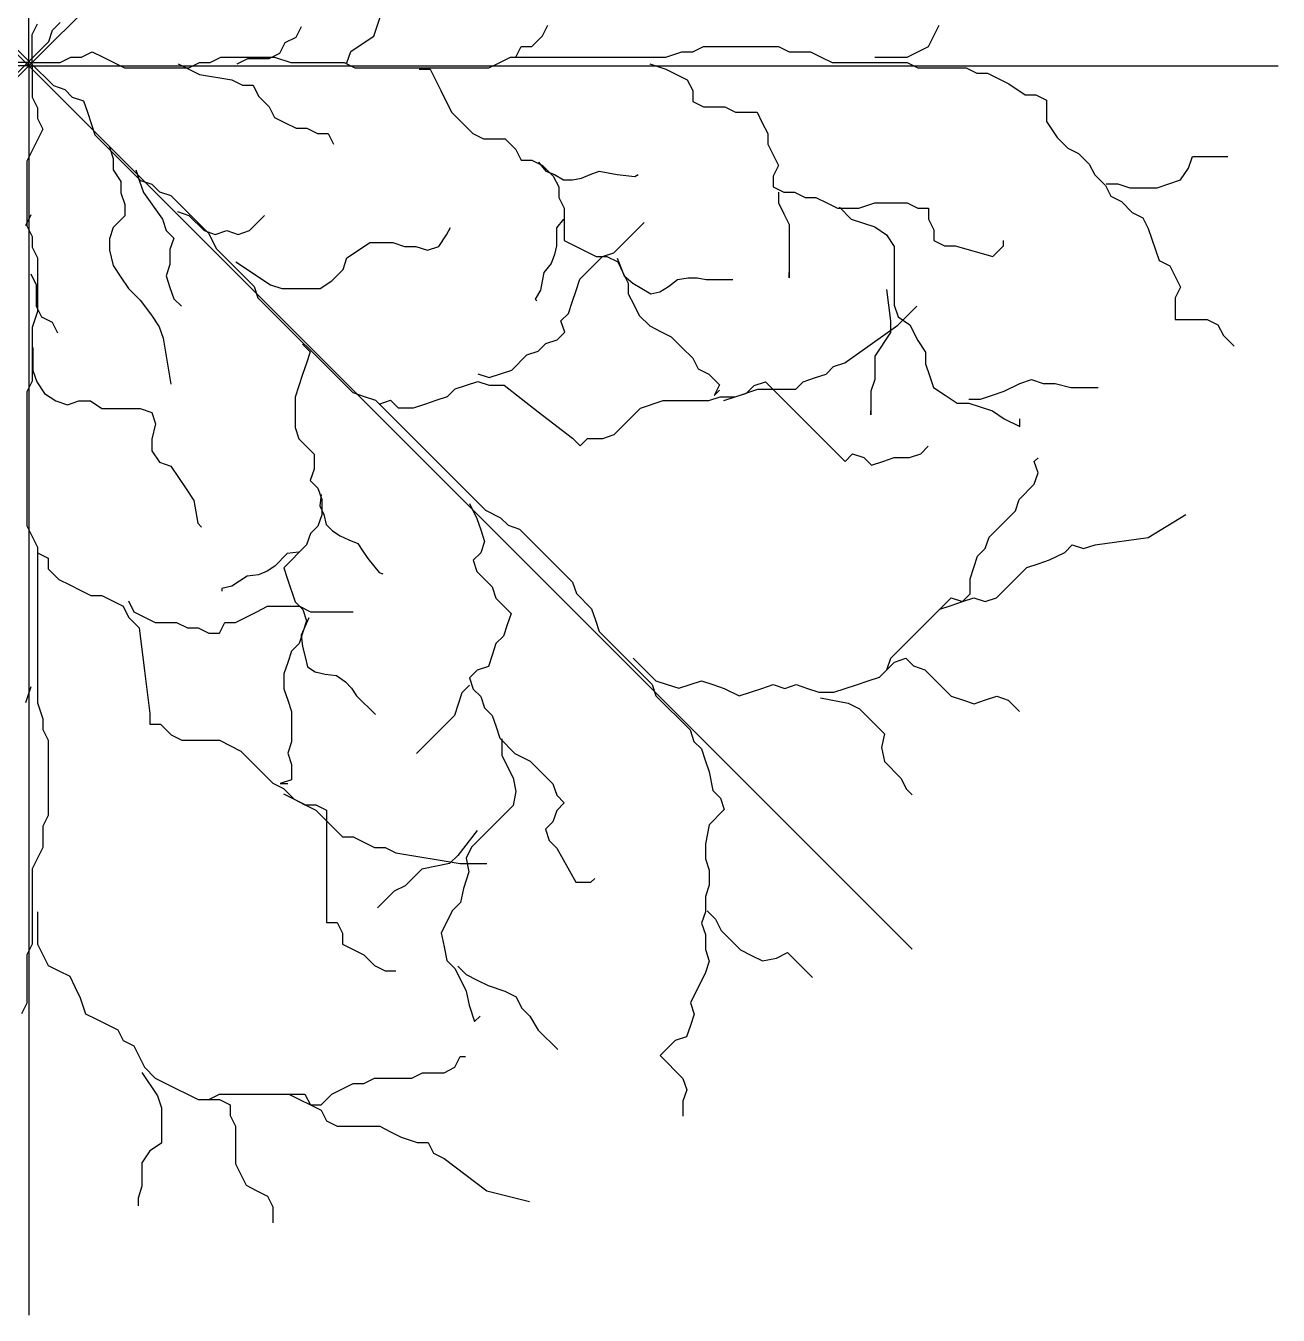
# Model space of a CAD drawing. Header units: millimetres. Extents: x 316.65 to 319.65, y 2570.14 to 2573.14.
# Drawn here: x 318.148 to 319.652, y 2570.139 to 2571.687 of the extents above; entities that cross this region are included whole.
import ezdxf

# ---------------------------------------------------------------- set-up
doc = ezdxf.new("R2010")
doc.units = ezdxf.units.MM
doc.header["$LTSCALE"] = 10
doc.layers.add('Vegetais', color=94, linetype='Continuous')

msp = doc.modelspace()

# ---------------------------------------------------------------- linework, layer by layer
at = {"layer": 'Vegetais', "color": 34}
for p, q in [((318.1521, 2571.639), (318.1521, 2573.139)), ((318.1521, 2571.639), (317.0915, 2572.6996)), ((318.1521, 2571.639), (319.2128, 2572.6996)), ((318.156, 2571.6765), (318.1624, 2571.6893)), ((318.1805, 2571.6819), (318.1896, 2571.691)), ((318.1557, 2571.6409), (318.1284, 2571.6682)), ((318.1486, 2571.6409), (318.1759, 2571.6682)), ((318.156, 2571.6379), (318.156, 2571.6765)), ((318.1759, 2571.6682), (318.1805, 2571.6819)), ((318.1521, 2571.639), (316.6521, 2571.639)), ((318.1521, 2571.639), (317.0915, 2570.5783)), ((318.1533, 2571.6428), (318.1147, 2571.6428)), ((318.1502, 2571.6425), (318.1229, 2571.6152)), ((318.151, 2571.6428), (318.1896, 2571.6428)), ((318.1521, 2571.639), (319.2128, 2570.5783)), ((318.1521, 2571.639), (318.1521, 2570.139)), ((318.1521, 2571.639), (319.6521, 2571.639)), ((318.1541, 2571.6425), (318.1814, 2571.6152)), ((318.156, 2571.6401), (318.156, 2571.6015)), ((318.1896, 2571.6428), (318.2025, 2571.6493)), ((318.2025, 2571.6493), (318.2154, 2571.6493)), ((318.1814, 2571.6152), (318.195, 2571.6107)), ((318.195, 2571.6107), (318.2041, 2571.6015)), ((318.156, 2571.6015), (318.1624, 2571.5886)), ((318.2041, 2571.6015), (318.2178, 2571.597)), ((318.1624, 2571.5886), (318.1624, 2571.5758)), ((318.1624, 2571.5758), (318.1688, 2571.5629))]:
    msp.add_line(p, q, dxfattribs=at)
at = {"layer": 'Vegetais'}
for p, q in [((318.5662, 2571.6746), (318.5754, 2571.7021)), ((318.4728, 2571.6734), (318.4792, 2571.6862)), ((318.7689, 2571.675), (318.7753, 2571.6878)), ((319.2387, 2571.675), (319.2451, 2571.6878)), ((318.4599, 2571.667), (318.4728, 2571.6734)), ((318.5524, 2571.6654), (318.5662, 2571.6746)), ((318.756, 2571.6621), (318.7689, 2571.675)), ((319.2323, 2571.6621), (319.2387, 2571.675)), ((318.2154, 2571.6493), (318.2282, 2571.6557)), ((318.2282, 2571.6557), (318.2411, 2571.6493)), ((318.4406, 2571.6477), (318.4535, 2571.6541)), ((318.4535, 2571.6541), (318.4599, 2571.667)), ((318.534, 2571.6424), (318.5386, 2571.6562)), ((318.5386, 2571.6562), (318.5524, 2571.6654)), ((318.7367, 2571.6493), (318.7431, 2571.6621)), ((318.7431, 2571.6621), (318.756, 2571.6621)), ((318.9169, 2571.6493), (318.9362, 2571.6557)), ((318.9362, 2571.6557), (318.9491, 2571.6557)), ((318.9491, 2571.6557), (318.962, 2571.6621)), ((318.962, 2571.6621), (319.0521, 2571.6621)), ((319.0521, 2571.6621), (319.0649, 2571.6557)), ((319.0649, 2571.6557), (319.0907, 2571.6557)), ((319.0907, 2571.6557), (319.1035, 2571.6493)), ((319.2065, 2571.6493), (319.2194, 2571.6557)), ((319.2194, 2571.6557), (319.2323, 2571.6621)), ((318.2411, 2571.6493), (318.254, 2571.6428)), ((318.254, 2571.6428), (318.2669, 2571.6364)), ((318.2669, 2571.6364), (318.3441, 2571.6364)), ((318.3312, 2571.6413), (318.3441, 2571.6349)), ((318.3441, 2571.6364), (318.357, 2571.6428)), ((318.357, 2571.6428), (318.3698, 2571.6428)), ((318.3698, 2571.6428), (318.3827, 2571.6493)), ((318.3827, 2571.6493), (318.4471, 2571.6493)), ((318.402, 2571.6413), (318.4149, 2571.6477)), ((318.4149, 2571.6477), (318.4406, 2571.6477)), ((318.4471, 2571.6493), (318.4664, 2571.6428)), ((318.4664, 2571.6428), (318.5307, 2571.6428)), ((318.5307, 2571.6428), (318.5436, 2571.6364)), ((318.5436, 2571.6364), (318.7045, 2571.6364)), ((318.7045, 2571.6364), (318.7174, 2571.6428)), ((318.7174, 2571.6428), (318.7303, 2571.6493)), ((318.7303, 2571.6493), (318.9169, 2571.6493)), ((318.8976, 2571.6413), (318.9169, 2571.6349)), ((319.1035, 2571.6493), (319.1164, 2571.6428)), ((319.1164, 2571.6428), (319.2065, 2571.6428)), ((319.1679, 2571.6493), (319.2065, 2571.6493)), ((319.2065, 2571.6428), (319.2194, 2571.6364)), ((319.2194, 2571.6364), (319.2773, 2571.6364)), ((319.2773, 2571.6364), (319.2902, 2571.63)), ((318.3441, 2571.6349), (318.357, 2571.6284)), ((318.357, 2571.6284), (318.3956, 2571.622)), ((318.3956, 2571.622), (318.4084, 2571.6156)), ((318.6208, 2571.6349), (318.6337, 2571.6349)), ((318.6337, 2571.6349), (318.6401, 2571.622)), ((318.6401, 2571.622), (318.6466, 2571.6092)), ((318.9169, 2571.6349), (318.9298, 2571.6284)), ((318.9298, 2571.6284), (318.9426, 2571.622)), ((318.9426, 2571.622), (318.9491, 2571.6092)), ((319.2902, 2571.63), (319.3031, 2571.63)), ((319.3031, 2571.63), (319.3159, 2571.6236)), ((319.3159, 2571.6236), (319.3288, 2571.6172)), ((318.4084, 2571.6156), (318.4213, 2571.6156)), ((318.4213, 2571.6156), (318.4278, 2571.6027)), ((318.6466, 2571.6092), (318.6594, 2571.5835)), ((318.9491, 2571.6092), (318.9491, 2571.5963)), ((319.3288, 2571.6172), (319.3481, 2571.6043)), ((318.2178, 2571.597), (318.2223, 2571.5833)), ((318.4278, 2571.6027), (318.4406, 2571.5899)), ((318.4406, 2571.5899), (318.4471, 2571.5771)), ((318.9491, 2571.5963), (318.9619, 2571.5899)), ((318.9619, 2571.5899), (318.9877, 2571.5899)), ((318.9877, 2571.5899), (319.0006, 2571.5835)), ((319.3481, 2571.6043), (319.361, 2571.6043)), ((319.361, 2571.6043), (319.3739, 2571.5979)), ((319.3739, 2571.5979), (319.3739, 2571.5722)), ((318.2223, 2571.5833), (318.2269, 2571.5697)), ((318.4471, 2571.5771), (318.4599, 2571.5706)), ((318.6594, 2571.5835), (318.6723, 2571.5706)), ((319.0006, 2571.5835), (319.0263, 2571.5835)), ((319.0263, 2571.5835), (319.0327, 2571.5706)), ((318.1688, 2571.5629), (318.1624, 2571.55)), ((318.2269, 2571.5697), (318.2314, 2571.5561)), ((318.4599, 2571.5706), (318.4728, 2571.5642)), ((318.4728, 2571.5642), (318.4857, 2571.5642)), ((318.4857, 2571.5642), (318.4985, 2571.5578)), ((318.6723, 2571.5706), (318.6852, 2571.5578)), ((319.0327, 2571.5706), (319.0392, 2571.5578)), ((319.3739, 2571.5722), (319.3867, 2571.5529)), ((318.1624, 2571.55), (318.156, 2571.5371)), ((318.2314, 2571.5561), (318.2861, 2571.5014)), ((318.4985, 2571.5578), (318.5114, 2571.5578)), ((318.5114, 2571.5578), (318.5179, 2571.5449)), ((318.6852, 2571.5578), (318.6981, 2571.5514)), ((318.6981, 2571.5514), (318.7238, 2571.5514)), ((318.7238, 2571.5514), (318.7367, 2571.5385)), ((319.0392, 2571.5578), (319.0392, 2571.5449)), ((319.0392, 2571.5449), (319.0456, 2571.5321)), ((319.3867, 2571.5529), (319.3996, 2571.5401)), ((318.156, 2571.5371), (318.1496, 2571.5243)), ((318.2488, 2571.5414), (318.2534, 2571.5277)), ((318.7367, 2571.5385), (318.7431, 2571.5257)), ((319.0456, 2571.5321), (319.052, 2571.5192)), ((319.3996, 2571.5401), (319.4125, 2571.5337)), ((319.4125, 2571.5337), (319.4253, 2571.5208)), ((319.5444, 2571.5161), (319.5491, 2571.5302)), ((319.5491, 2571.5302), (319.5915, 2571.5302)), ((318.1496, 2571.5243), (318.1496, 2571.447)), ((318.2534, 2571.5277), (318.2534, 2571.5139)), ((318.2534, 2571.5139), (318.2626, 2571.5001)), ((318.2804, 2571.514), (318.2849, 2571.5003)), ((318.7431, 2571.5257), (318.756, 2571.5257)), ((318.756, 2571.5257), (318.7689, 2571.5192)), ((318.7641, 2571.5233), (318.7726, 2571.5126)), ((318.7689, 2571.5192), (318.7817, 2571.5064)), ((318.7726, 2571.5126), (318.7833, 2571.5083)), ((318.8261, 2571.5083), (318.8368, 2571.5126)), ((318.8368, 2571.5126), (318.8475, 2571.5105)), ((319.052, 2571.5192), (319.0456, 2571.5064)), ((319.4253, 2571.5208), (319.4318, 2571.508)), ((319.535, 2571.502), (319.5444, 2571.5161)), ((318.2626, 2571.5001), (318.2626, 2571.4864)), ((318.2849, 2571.5003), (318.2895, 2571.4867)), ((318.2861, 2571.5014), (318.2997, 2571.4969)), ((318.7817, 2571.5064), (318.7882, 2571.4936)), ((318.7833, 2571.5083), (318.794, 2571.5019)), ((318.794, 2571.5019), (318.8047, 2571.5019)), ((318.8047, 2571.5019), (318.8154, 2571.5041)), ((318.8154, 2571.5041), (318.8261, 2571.5083)), ((318.8475, 2571.5105), (318.8582, 2571.5083)), ((318.8582, 2571.5083), (318.8796, 2571.5062)), ((318.8796, 2571.5062), (318.8838, 2571.5083)), ((319.0456, 2571.5064), (319.0456, 2571.4936)), ((319.4318, 2571.508), (319.4447, 2571.4951)), ((319.4455, 2571.4973), (319.4596, 2571.4973)), ((319.4596, 2571.4973), (319.4738, 2571.4926)), ((319.5067, 2571.4926), (319.5209, 2571.4973)), ((319.5209, 2571.4973), (319.535, 2571.502)), ((318.2626, 2571.4864), (318.2672, 2571.4726)), ((318.2895, 2571.4867), (318.3123, 2571.4549)), ((318.2997, 2571.4969), (318.3088, 2571.4878)), ((318.3088, 2571.4878), (318.3224, 2571.4832)), ((318.3224, 2571.4832), (318.368, 2571.4377)), ((318.7882, 2571.4936), (318.7882, 2571.4807)), ((319.0456, 2571.4936), (319.0585, 2571.4871)), ((319.052, 2571.4871), (319.052, 2571.4743)), ((319.0585, 2571.4871), (319.0714, 2571.4871)), ((319.0714, 2571.4871), (319.0842, 2571.4807)), ((319.4447, 2571.4951), (319.4511, 2571.4823)), ((319.4511, 2571.4823), (319.464, 2571.4759)), ((319.4738, 2571.4926), (319.5067, 2571.4926)), ((318.2672, 2571.4726), (318.2672, 2571.4588)), ((318.7882, 2571.4807), (318.7946, 2571.4679)), ((318.7946, 2571.4679), (318.7946, 2571.4293)), ((319.052, 2571.4743), (319.0585, 2571.4614)), ((319.0842, 2571.4807), (319.0971, 2571.4807)), ((319.0971, 2571.4807), (319.11, 2571.4743)), ((319.11, 2571.4743), (319.1228, 2571.4679)), ((319.1228, 2571.4679), (319.1486, 2571.4679)), ((319.1252, 2571.4691), (319.1393, 2571.455)), ((319.1486, 2571.4679), (319.1679, 2571.4743)), ((319.1679, 2571.4743), (319.2065, 2571.4743)), ((319.2065, 2571.4743), (319.2194, 2571.4679)), ((319.2194, 2571.4679), (319.2323, 2571.4679)), ((319.2323, 2571.4679), (319.2323, 2571.455)), ((319.464, 2571.4759), (319.4768, 2571.463)), ((318.1544, 2571.4599), (318.148, 2571.447)), ((318.2672, 2571.4588), (318.2534, 2571.445)), ((318.3123, 2571.4549), (318.3168, 2571.4412)), ((318.3304, 2571.4639), (318.3441, 2571.4594)), ((318.3441, 2571.4594), (318.3623, 2571.4412)), ((318.4168, 2571.4411), (318.435, 2571.4593)), ((318.794, 2571.455), (318.7855, 2571.4443)), ((318.8544, 2571.4145), (318.8908, 2571.4508)), ((319.0585, 2571.4614), (319.0649, 2571.4486)), ((319.1393, 2571.455), (319.1676, 2571.4456)), ((319.2323, 2571.455), (319.2387, 2571.4422)), ((319.4768, 2571.463), (319.4897, 2571.4566)), ((319.4897, 2571.4566), (319.4961, 2571.4438)), ((318.1496, 2571.447), (318.156, 2571.4342)), ((318.2534, 2571.445), (318.2488, 2571.4313)), ((318.3168, 2571.4412), (318.3259, 2571.4321)), ((318.3623, 2571.4412), (318.3759, 2571.4366)), ((318.368, 2571.4377), (318.3771, 2571.4195)), ((318.3759, 2571.4366), (318.3896, 2571.4411)), ((318.3896, 2571.4411), (318.4032, 2571.4366)), ((318.4032, 2571.4366), (318.4168, 2571.4411)), ((318.6444, 2571.4221), (318.6536, 2571.4359)), ((318.6536, 2571.4359), (318.6582, 2571.445)), ((318.7855, 2571.4443), (318.7855, 2571.423)), ((319.0649, 2571.4486), (319.0649, 2571.3844)), ((319.1676, 2571.4456), (319.1817, 2571.4362)), ((319.1817, 2571.4362), (319.1911, 2571.4221)), ((319.2387, 2571.4422), (319.2387, 2571.4293)), ((319.4961, 2571.4438), (319.509, 2571.4052)), ((318.156, 2571.4342), (318.156, 2571.4213)), ((318.156, 2571.4213), (318.1624, 2571.4084)), ((318.2488, 2571.4313), (318.2488, 2571.4175)), ((318.3259, 2571.4321), (318.3214, 2571.4185)), ((318.5478, 2571.4175), (318.5616, 2571.4267)), ((318.5616, 2571.4267), (318.5892, 2571.4267)), ((318.5892, 2571.4267), (318.603, 2571.4221)), ((318.603, 2571.4221), (318.6168, 2571.4221)), ((318.6168, 2571.4221), (318.6306, 2571.4175)), ((318.6306, 2571.4175), (318.6444, 2571.4221)), ((318.7855, 2571.423), (318.7833, 2571.4123)), ((318.7946, 2571.4293), (318.8075, 2571.4229)), ((318.8075, 2571.4229), (318.8332, 2571.4101)), ((319.1911, 2571.4221), (319.1911, 2571.3516)), ((319.2387, 2571.4293), (319.2516, 2571.4229)), ((319.2516, 2571.4229), (319.2644, 2571.4229)), ((319.2644, 2571.4229), (319.3095, 2571.4101)), ((319.3095, 2571.4101), (319.3224, 2571.4229)), ((319.3224, 2571.4229), (319.3224, 2571.4293)), ((318.1624, 2571.4084), (318.1624, 2571.3441)), ((318.2488, 2571.4175), (318.2534, 2571.3991)), ((318.3214, 2571.4185), (318.3214, 2571.4003)), ((318.3771, 2571.4195), (318.4226, 2571.374)), ((318.5294, 2571.3946), (318.534, 2571.4083)), ((318.534, 2571.4083), (318.5478, 2571.4175)), ((318.7833, 2571.4123), (318.7791, 2571.4016)), ((318.8135, 2571.3827), (318.8408, 2571.4099)), ((318.8332, 2571.4101), (318.8461, 2571.4101)), ((318.8408, 2571.4099), (318.8544, 2571.4145)), ((318.8461, 2571.4101), (318.859, 2571.4036)), ((318.8582, 2571.408), (318.8667, 2571.3867)), ((319.509, 2571.4052), (319.5219, 2571.3988)), ((318.1544, 2571.3891), (318.1608, 2571.3762)), ((318.2534, 2571.3991), (318.2626, 2571.3854)), ((318.3214, 2571.4003), (318.3169, 2571.3867)), ((318.4006, 2571.4037), (318.4144, 2571.3946)), ((318.4144, 2571.3946), (318.4282, 2571.3854)), ((318.5156, 2571.3808), (318.5294, 2571.3946)), ((318.7705, 2571.391), (318.7684, 2571.3803)), ((318.7791, 2571.4016), (318.7705, 2571.391)), ((318.859, 2571.4036), (318.8654, 2571.3908)), ((318.8654, 2571.3908), (318.8718, 2571.378)), ((319.0649, 2571.3844), (319.0649, 2571.3908)), ((319.5219, 2571.3988), (319.5283, 2571.3859)), ((318.1608, 2571.3762), (318.1608, 2571.3505)), ((318.2626, 2571.3854), (318.2718, 2571.3716)), ((318.3169, 2571.3867), (318.3214, 2571.373)), ((318.4226, 2571.374), (318.4271, 2571.3604)), ((318.4282, 2571.3854), (318.442, 2571.3762)), ((318.442, 2571.3762), (318.4558, 2571.3716)), ((318.5018, 2571.3716), (318.5156, 2571.3808)), ((318.7684, 2571.3803), (318.7662, 2571.3696)), ((318.809, 2571.3691), (318.8135, 2571.3827)), ((318.8667, 2571.3867), (318.8774, 2571.3782)), ((318.8718, 2571.378), (318.8718, 2571.3651)), ((318.8774, 2571.3782), (318.8881, 2571.3718)), ((318.9095, 2571.3675), (318.9202, 2571.3739)), ((318.9202, 2571.3739), (318.9309, 2571.3824)), ((318.9309, 2571.3824), (318.9437, 2571.3846)), ((318.9437, 2571.3846), (318.9544, 2571.3846)), ((318.9544, 2571.3846), (318.9651, 2571.3824)), ((318.9651, 2571.3824), (318.9971, 2571.3824)), ((319.5283, 2571.3859), (319.5348, 2571.3731)), ((318.2718, 2571.3716), (318.2856, 2571.3578)), ((318.2856, 2571.3578), (318.2994, 2571.3395)), ((318.3214, 2571.373), (318.326, 2571.3594)), ((318.326, 2571.3594), (318.3351, 2571.3503)), ((318.4271, 2571.3604), (318.5409, 2571.2466)), ((318.4558, 2571.3716), (318.5018, 2571.3716)), ((318.7662, 2571.3696), (318.7598, 2571.359)), ((318.7598, 2571.359), (318.762, 2571.3568)), ((318.8045, 2571.3554), (318.809, 2571.3691)), ((318.8718, 2571.3651), (318.8783, 2571.3523)), ((318.8881, 2571.3718), (318.8988, 2571.3654)), ((318.8988, 2571.3654), (318.9095, 2571.3675)), ((319.1817, 2571.3704), (319.1864, 2571.3328)), ((319.5348, 2571.3731), (319.5283, 2571.3603)), ((319.5283, 2571.3603), (319.5283, 2571.3346)), ((318.1624, 2571.3441), (318.156, 2571.3248)), ((318.1608, 2571.3505), (318.1673, 2571.3376)), ((318.7999, 2571.3418), (318.8045, 2571.3554)), ((318.8783, 2571.3523), (318.8847, 2571.3394)), ((319.1911, 2571.3516), (319.1958, 2571.3375)), ((319.1955, 2571.3277), (319.2182, 2571.3504)), ((318.1673, 2571.3376), (318.1801, 2571.3312)), ((318.1801, 2571.3312), (318.1865, 2571.3183)), ((318.2994, 2571.3395), (318.3086, 2571.3257)), ((318.7909, 2571.3327), (318.7999, 2571.3418)), ((318.7954, 2571.3191), (318.7909, 2571.3327)), ((318.8847, 2571.3394), (318.8976, 2571.3266)), ((319.1319, 2571.2823), (319.1955, 2571.3277)), ((319.1864, 2571.3328), (319.1864, 2571.3187)), ((319.1958, 2571.3375), (319.21, 2571.3281)), ((319.21, 2571.3281), (319.2194, 2571.3093)), ((319.5283, 2571.3346), (319.5669, 2571.3346)), ((319.5669, 2571.3346), (319.5798, 2571.3281)), ((319.5798, 2571.3281), (319.5863, 2571.3153)), ((318.156, 2571.3248), (318.156, 2571.2604)), ((318.3086, 2571.3257), (318.3132, 2571.3119)), ((318.3132, 2571.3119), (318.3224, 2571.2568)), ((318.7863, 2571.31), (318.7954, 2571.3191)), ((318.8976, 2571.3266), (318.9105, 2571.3201)), ((318.9105, 2571.3201), (318.9233, 2571.3137)), ((318.9233, 2571.3137), (318.9362, 2571.3009)), ((319.1864, 2571.3187), (319.1676, 2571.2905)), ((319.5863, 2571.3153), (319.5991, 2571.3025)), ((318.1569, 2571.3008), (318.1569, 2571.2733)), ((318.4806, 2571.3046), (318.4897, 2571.2955)), ((318.75, 2571.2918), (318.7636, 2571.2964)), ((318.7636, 2571.2964), (318.7727, 2571.3054)), ((318.7727, 2571.3054), (318.7863, 2571.31)), ((318.9362, 2571.3009), (318.9491, 2571.288)), ((319.2194, 2571.3093), (319.2288, 2571.2952)), ((318.4852, 2571.2819), (318.4807, 2571.2683)), ((318.4897, 2571.2955), (318.4852, 2571.2819)), ((318.7318, 2571.2737), (318.75, 2571.2918)), ((318.9491, 2571.288), (318.9555, 2571.2752)), ((319.1182, 2571.2778), (319.1319, 2571.2823)), ((319.1676, 2571.2905), (319.1676, 2571.2623)), ((319.2288, 2571.2952), (319.2288, 2571.2811)), ((319.2288, 2571.2811), (319.2335, 2571.267)), ((318.1569, 2571.2733), (318.1615, 2571.2595)), ((318.4807, 2571.2683), (318.4716, 2571.241)), ((318.6909, 2571.2692), (318.7046, 2571.2646)), ((318.7046, 2571.2646), (318.7182, 2571.2691)), ((318.7182, 2571.2691), (318.7318, 2571.2737)), ((318.9555, 2571.2752), (318.9684, 2571.2688)), ((318.9684, 2571.2688), (318.9813, 2571.2559)), ((319.0955, 2571.2642), (319.1092, 2571.2687)), ((319.1092, 2571.2687), (319.1182, 2571.2778)), ((319.2335, 2571.267), (319.2382, 2571.2529)), ((318.156, 2571.2604), (318.1496, 2571.2475)), ((318.1615, 2571.2595), (318.1707, 2571.2457)), ((318.6546, 2571.2419), (318.6637, 2571.251)), ((318.6637, 2571.251), (318.6773, 2571.2555)), ((318.6773, 2571.2555), (318.6909, 2571.2601)), ((318.6909, 2571.2601), (318.7046, 2571.2555)), ((318.7046, 2571.2555), (318.7228, 2571.2555)), ((318.7228, 2571.2555), (318.7637, 2571.2236)), ((318.9813, 2571.2559), (318.9748, 2571.2431)), ((318.9748, 2571.2431), (318.9813, 2571.2495)), ((319.0001, 2571.2416), (319.0274, 2571.2506)), ((319.0137, 2571.2461), (319.0228, 2571.2552)), ((319.0228, 2571.2552), (319.0364, 2571.2597)), ((319.0274, 2571.2506), (319.0546, 2571.2506)), ((319.0364, 2571.2597), (319.132, 2571.1641)), ((319.0546, 2571.2506), (319.0728, 2571.2506)), ((319.0728, 2571.2506), (319.0819, 2571.2597)), ((319.0819, 2571.2597), (319.0955, 2571.2642)), ((319.1676, 2571.2623), (319.1629, 2571.2482)), ((319.2382, 2571.2529), (319.2524, 2571.2435)), ((319.323, 2571.2482), (319.3419, 2571.2576)), ((319.3419, 2571.2576), (319.356, 2571.2623)), ((319.356, 2571.2623), (319.3701, 2571.2576)), ((319.3701, 2571.2576), (319.3843, 2571.2576)), ((319.3843, 2571.2576), (319.4031, 2571.2529)), ((319.4031, 2571.2529), (319.4361, 2571.2529)), ((318.1496, 2571.2475), (318.1496, 2571.0866)), ((318.1707, 2571.2457), (318.1845, 2571.2366)), ((318.1845, 2571.2366), (318.1983, 2571.232)), ((318.1983, 2571.232), (318.2121, 2571.2366)), ((318.2121, 2571.2366), (318.2259, 2571.2366)), ((318.2259, 2571.2366), (318.2397, 2571.2274)), ((318.4716, 2571.241), (318.4716, 2571.2228)), ((318.5409, 2571.2466), (318.5546, 2571.242)), ((318.5546, 2571.242), (318.5682, 2571.2375)), ((318.5682, 2571.2375), (318.7002, 2571.1055)), ((318.5728, 2571.2329), (318.5864, 2571.2375)), ((318.5864, 2571.2375), (318.5955, 2571.2284)), ((318.6273, 2571.2329), (318.6409, 2571.2374)), ((318.6409, 2571.2374), (318.6546, 2571.2419)), ((318.8864, 2571.228), (318.9137, 2571.2371)), ((318.9137, 2571.2371), (318.9319, 2571.2371)), ((318.9319, 2571.2371), (318.9501, 2571.2371)), ((318.9501, 2571.2371), (318.9683, 2571.2371)), ((318.9683, 2571.2371), (318.9819, 2571.2416)), ((318.9819, 2571.2416), (319.0001, 2571.2416)), ((318.9864, 2571.237), (319.0001, 2571.2416)), ((319.0001, 2571.2416), (319.0137, 2571.2461)), ((319.1629, 2571.2482), (319.1629, 2571.22)), ((319.2524, 2571.2435), (319.2665, 2571.2341)), ((319.2665, 2571.2341), (319.2806, 2571.2341)), ((319.2806, 2571.2388), (319.2948, 2571.2388)), ((319.2806, 2571.2341), (319.3089, 2571.2247)), ((319.2948, 2571.2388), (319.3089, 2571.2435)), ((319.3089, 2571.2435), (319.323, 2571.2482)), ((318.2397, 2571.2274), (318.2857, 2571.2274)), ((318.2857, 2571.2274), (318.2995, 2571.2228)), ((318.2995, 2571.2228), (318.3041, 2571.209)), ((318.4716, 2571.2228), (318.4716, 2571.2046)), ((318.5955, 2571.2284), (318.6137, 2571.2283)), ((318.6137, 2571.2283), (318.6273, 2571.2329)), ((318.7637, 2571.2236), (318.8046, 2571.1918)), ((318.8547, 2571.1963), (318.8864, 2571.228)), ((319.1629, 2571.22), (319.1629, 2571.2247)), ((319.3089, 2571.2247), (319.323, 2571.2153)), ((318.3041, 2571.209), (318.2995, 2571.1907)), ((318.4716, 2571.2046), (318.4762, 2571.191)), ((319.323, 2571.2153), (319.3419, 2571.2059)), ((319.3419, 2571.2059), (319.3419, 2571.2153)), ((318.2995, 2571.1907), (318.2995, 2571.1769)), ((318.4762, 2571.191), (318.4944, 2571.1728)), ((318.8046, 2571.1918), (318.8138, 2571.1827)), ((318.8138, 2571.1827), (318.8228, 2571.1917)), ((318.8228, 2571.1917), (318.841, 2571.1917)), ((318.841, 2571.1917), (318.8547, 2571.1963)), ((318.2995, 2571.1769), (318.3087, 2571.1631)), ((318.4944, 2571.1728), (318.4944, 2571.1546)), ((319.132, 2571.1641), (319.1411, 2571.1732)), ((319.1411, 2571.1732), (319.1547, 2571.1687)), ((319.2093, 2571.1686), (319.2229, 2571.1731)), ((319.2229, 2571.1731), (319.232, 2571.1822)), ((318.3087, 2571.1631), (318.3225, 2571.1585)), ((318.3225, 2571.1585), (318.3317, 2571.1448)), ((319.1547, 2571.1687), (319.1638, 2571.1596)), ((319.1638, 2571.1596), (319.1775, 2571.1641)), ((319.1775, 2571.1641), (319.1911, 2571.1686)), ((319.1911, 2571.1686), (319.2093, 2571.1686)), ((319.3593, 2571.1639), (319.3639, 2571.1684)), ((319.3639, 2571.1503), (319.3593, 2571.1639)), ((318.3317, 2571.1448), (318.3409, 2571.131)), ((318.4944, 2571.1546), (318.4899, 2571.141)), ((318.4899, 2571.141), (318.499, 2571.1319)), ((319.3593, 2571.1366), (319.3639, 2571.1503)), ((318.3409, 2571.131), (318.3501, 2571.1172)), ((318.499, 2571.1319), (318.5036, 2571.1182)), ((319.3412, 2571.1185), (319.3593, 2571.1366)), ((318.3501, 2571.1172), (318.3547, 2571.0897)), ((318.503, 2571.1244), (318.5015, 2571.1108)), ((318.5015, 2571.1108), (318.5061, 2571.1003)), ((318.5036, 2571.1182), (318.5036, 2571.1)), ((318.6809, 2571.1135), (318.69, 2571.0953)), ((319.3366, 2571.1048), (319.3412, 2571.1185)), ((318.5036, 2571.1), (318.499, 2571.0864)), ((318.5061, 2571.1003), (318.5091, 2571.0882)), ((318.69, 2571.0953), (318.6945, 2571.0817)), ((318.7002, 2571.1055), (318.7184, 2571.0964)), ((318.7184, 2571.0964), (318.7275, 2571.0873)), ((319.3049, 2571.073), (319.3366, 2571.1048)), ((319.4958, 2571.0728), (319.5412, 2571.1001)), ((318.1496, 2571.0866), (318.156, 2571.0737)), ((318.3547, 2571.0897), (318.3593, 2571.0851)), ((318.499, 2571.0864), (318.49, 2571.0773)), ((318.5091, 2571.0882), (318.5167, 2571.0806)), ((318.5167, 2571.0806), (318.5257, 2571.0746)), ((318.6945, 2571.0817), (318.6991, 2571.068)), ((318.7275, 2571.0873), (318.7411, 2571.0827)), ((318.7411, 2571.0827), (318.8048, 2571.019)), ((318.156, 2571.0737), (318.1624, 2571.0609)), ((318.4854, 2571.0637), (318.4582, 2571.0364)), ((318.49, 2571.0773), (318.4854, 2571.0637)), ((318.5257, 2571.0746), (318.5363, 2571.07)), ((318.5363, 2571.07), (318.5469, 2571.0655)), ((318.5469, 2571.0655), (318.5529, 2571.0564)), ((318.6991, 2571.068), (318.6946, 2571.0544)), ((319.3003, 2571.0594), (319.3049, 2571.073)), ((319.3958, 2571.0548), (319.4049, 2571.0638)), ((319.4049, 2571.0638), (319.4185, 2571.0593)), ((319.4185, 2571.0593), (319.4322, 2571.0638)), ((319.4322, 2571.0638), (319.4958, 2571.0728)), ((318.1624, 2571.0609), (318.1624, 2570.8742)), ((318.1624, 2571.0544), (318.1753, 2571.048)), ((318.4623, 2571.0535), (318.4472, 2571.0384)), ((318.4759, 2571.055), (318.4623, 2571.0535)), ((318.5529, 2571.0564), (318.559, 2571.0474)), ((318.6946, 2571.0544), (318.6855, 2571.0453)), ((319.2867, 2571.0367), (319.2912, 2571.0503)), ((319.2912, 2571.0503), (319.3003, 2571.0594)), ((319.3776, 2571.0457), (319.3958, 2571.0548)), ((318.1753, 2571.048), (318.1753, 2571.0351)), ((318.1753, 2571.0351), (318.1881, 2571.0223)), ((318.4472, 2571.0384), (318.4382, 2571.0324)), ((318.4582, 2571.0364), (318.4627, 2571.0228)), ((318.559, 2571.0474), (318.5726, 2571.0307)), ((318.6855, 2571.0453), (318.69, 2571.0317)), ((319.2822, 2571.023), (319.2867, 2571.0367)), ((319.314, 2571.0003), (319.3504, 2571.0366)), ((319.3504, 2571.0366), (319.364, 2571.0411)), ((319.364, 2571.0411), (319.3776, 2571.0457)), ((318.1881, 2571.0223), (318.201, 2571.0158)), ((318.405, 2571.0203), (318.3959, 2571.0143)), ((318.414, 2571.0264), (318.405, 2571.0203)), ((318.4276, 2571.0279), (318.414, 2571.0264)), ((318.4382, 2571.0324), (318.4276, 2571.0279)), ((318.4627, 2571.0228), (318.4719, 2570.9955)), ((318.5726, 2571.0307), (318.5771, 2571.0292)), ((318.69, 2571.0317), (318.7082, 2571.0135)), ((318.8048, 2571.019), (318.8094, 2571.0054)), ((319.2822, 2571.0049), (319.2822, 2571.023)), ((318.201, 2571.0158), (318.2138, 2571.0094)), ((318.2138, 2571.0094), (318.2266, 2571.0029)), ((318.2266, 2571.0029), (318.2395, 2571.0029)), ((318.2395, 2571.0029), (318.2523, 2570.9965)), ((318.3959, 2571.0143), (318.3838, 2571.0113)), ((318.3838, 2571.0113), (318.3838, 2571.0083)), ((318.7082, 2571.0135), (318.7128, 2570.9998)), ((318.8094, 2571.0054), (318.8276, 2570.9872)), ((319.2731, 2570.9958), (319.2822, 2571.0049)), ((318.2523, 2570.9965), (318.2652, 2570.9901)), ((318.2652, 2570.9901), (318.2716, 2570.9772)), ((318.2716, 2570.9965), (318.278, 2570.9836)), ((318.4257, 2570.9836), (318.4386, 2570.9901)), ((318.4386, 2570.9901), (318.4771, 2570.9901)), ((318.4719, 2570.9955), (318.481, 2570.9864)), ((318.4771, 2570.9901), (318.49, 2570.9836)), ((318.481, 2570.9864), (318.4855, 2570.9728)), ((318.7128, 2570.9998), (318.731, 2570.9816)), ((318.8276, 2570.9872), (318.8322, 2570.9735)), ((319.1868, 2570.9277), (319.2595, 2571.0003)), ((319.2277, 2570.9686), (319.2458, 2570.9867)), ((319.2458, 2570.9867), (319.2595, 2570.9912)), ((319.2595, 2571.0003), (319.2731, 2570.9958)), ((319.2595, 2570.9912), (319.2731, 2570.9958)), ((319.2731, 2570.9958), (319.2867, 2571.0003)), ((319.2867, 2571.0003), (319.3004, 2570.9958)), ((319.3004, 2570.9958), (319.314, 2571.0003)), ((318.2716, 2570.9772), (318.2845, 2570.9643)), ((318.278, 2570.9836), (318.2909, 2570.9772)), ((318.2909, 2570.9772), (318.3037, 2570.9708)), ((318.3037, 2570.9708), (318.3294, 2570.9708)), ((318.3294, 2570.9708), (318.3423, 2570.9643)), ((318.3808, 2570.9579), (318.3872, 2570.9708)), ((318.3872, 2570.9708), (318.4001, 2570.9708)), ((318.4001, 2570.9708), (318.4129, 2570.9772)), ((318.4129, 2570.9772), (318.4257, 2570.9836)), ((318.4881, 2570.9764), (318.479, 2570.9553)), ((318.4855, 2570.9728), (318.481, 2570.9591)), ((318.49, 2570.9836), (318.5414, 2570.9836)), ((318.731, 2570.9816), (318.7265, 2570.968)), ((318.8322, 2570.9735), (318.8367, 2570.9599)), ((318.2845, 2570.9643), (318.2909, 2570.9128)), ((318.3423, 2570.9643), (318.3551, 2570.9643)), ((318.3551, 2570.9643), (318.3679, 2570.9579)), ((318.3679, 2570.9579), (318.3808, 2570.9579)), ((318.481, 2570.9591), (318.4765, 2570.9455)), ((318.479, 2570.9553), (318.4806, 2570.9417)), ((318.7265, 2570.968), (318.7219, 2570.9543)), ((318.8367, 2570.9599), (318.9004, 2570.8962)), ((318.4765, 2570.9455), (318.4674, 2570.9364)), ((318.4806, 2570.9417), (318.4836, 2570.9296)), ((318.7129, 2570.9453), (318.7083, 2570.9316)), ((318.7219, 2570.9543), (318.7129, 2570.9453)), ((318.4674, 2570.9364), (318.4628, 2570.9228)), ((318.4836, 2570.9296), (318.4866, 2570.9175)), ((318.7083, 2570.9316), (318.7038, 2570.918)), ((318.8777, 2570.928), (318.905, 2570.9007)), ((319.1823, 2570.914), (319.1868, 2570.9277)), ((319.1914, 2570.9231), (319.205, 2570.9277)), ((319.205, 2570.9277), (319.2141, 2570.9186)), ((318.2909, 2570.9128), (318.2973, 2570.8614)), ((318.4628, 2570.9228), (318.4583, 2570.9092)), ((318.4583, 2570.9092), (318.4583, 2570.891)), ((318.4866, 2570.9175), (318.4957, 2570.9115)), ((318.4957, 2570.9115), (318.5078, 2570.9085)), ((318.6902, 2570.9135), (318.6811, 2570.9044)), ((318.7038, 2570.918), (318.6902, 2570.9135)), ((319.1732, 2570.905), (319.1914, 2570.9231)), ((319.1732, 2570.905), (319.1823, 2570.914)), ((319.2141, 2570.9186), (319.2277, 2570.914)), ((319.2277, 2570.914), (319.2596, 2570.8821)), ((318.1544, 2570.8935), (318.148, 2570.8742)), ((318.5078, 2570.9085), (318.5214, 2570.9069)), ((318.5214, 2570.9069), (318.532, 2570.8994)), ((318.532, 2570.8994), (318.5395, 2570.8918)), ((318.6811, 2570.8953), (318.672, 2570.8862)), ((318.6811, 2570.9044), (318.6856, 2570.8907)), ((318.9004, 2570.8962), (318.905, 2570.8825)), ((318.905, 2570.9007), (318.9186, 2570.8961)), ((318.9186, 2570.8961), (318.9323, 2570.8916)), ((318.9323, 2570.8916), (318.9459, 2570.8961)), ((318.9459, 2570.8961), (318.9595, 2570.9006)), ((318.9595, 2570.9006), (318.9732, 2570.8961)), ((318.9732, 2570.8961), (318.9868, 2570.8915)), ((319.0323, 2570.8915), (319.0459, 2570.896)), ((319.0459, 2570.896), (319.0596, 2570.8914)), ((319.0596, 2570.8914), (319.0732, 2570.896)), ((319.0732, 2570.896), (319.0868, 2570.8914)), ((319.1323, 2570.8914), (319.1459, 2570.8959)), ((319.1459, 2570.8959), (319.1596, 2570.9004)), ((319.1596, 2570.9004), (319.1732, 2570.905)), ((318.4583, 2570.891), (318.4629, 2570.8773)), ((318.5395, 2570.8918), (318.5456, 2570.8827)), ((318.5456, 2570.8827), (318.5682, 2570.8601)), ((318.672, 2570.8862), (318.6675, 2570.8726)), ((318.6856, 2570.8907), (318.6947, 2570.8816)), ((318.6947, 2570.8816), (318.6993, 2570.868)), ((318.905, 2570.8825), (318.9459, 2570.8416)), ((318.9868, 2570.8915), (319.005, 2570.8824)), ((319.005, 2570.8824), (319.0186, 2570.8869)), ((319.0186, 2570.8869), (319.0323, 2570.8915)), ((319.0868, 2570.8914), (319.1005, 2570.8869)), ((319.1005, 2570.8869), (319.1187, 2570.8868)), ((319.1027, 2570.8803), (319.1359, 2570.8736)), ((319.1187, 2570.8868), (319.1323, 2570.8914)), ((319.2596, 2570.8821), (319.2732, 2570.8776)), ((319.3005, 2570.8776), (319.3141, 2570.8821)), ((319.3141, 2570.8821), (319.3278, 2570.8775)), ((318.1624, 2570.8742), (318.1688, 2570.8549)), ((318.4629, 2570.8773), (318.4675, 2570.8637)), ((318.4675, 2570.8637), (318.4675, 2570.8455)), ((318.6675, 2570.8726), (318.6629, 2570.8589)), ((318.6993, 2570.868), (318.7084, 2570.8589)), ((319.1359, 2570.8736), (319.1492, 2570.867)), ((319.1492, 2570.867), (319.1792, 2570.837)), ((319.2732, 2570.8776), (319.2869, 2570.873)), ((319.2869, 2570.873), (319.3005, 2570.8776)), ((319.3278, 2570.8775), (319.3414, 2570.8639)), ((318.1688, 2570.8549), (318.1688, 2570.842)), ((318.2973, 2570.8614), (318.2973, 2570.8485)), ((318.2973, 2570.8485), (318.3101, 2570.8485)), ((318.3101, 2570.8485), (318.323, 2570.8356)), ((318.6629, 2570.8589), (318.6175, 2570.8135)), ((318.7084, 2570.8589), (318.713, 2570.8452)), ((318.1688, 2570.842), (318.1753, 2570.8292)), ((318.323, 2570.8356), (318.3358, 2570.8292)), ((318.4675, 2570.8455), (318.4675, 2570.8273)), ((318.713, 2570.8452), (318.7175, 2570.8316)), ((318.7175, 2570.8316), (318.7357, 2570.8134)), ((318.9459, 2570.8416), (318.9505, 2570.8279)), ((319.1792, 2570.837), (319.1759, 2570.8204)), ((318.1753, 2570.8292), (318.1753, 2570.7391)), ((318.3358, 2570.8292), (318.3808, 2570.8292)), ((318.3808, 2570.8292), (318.4065, 2570.8163)), ((318.4065, 2570.8163), (318.4193, 2570.8034)), ((318.4675, 2570.8273), (318.463, 2570.8137)), ((318.6175, 2570.8135), (318.6221, 2570.8181)), ((318.7201, 2570.8308), (318.7201, 2570.8109)), ((318.9505, 2570.8279), (318.9596, 2570.8188)), ((318.9596, 2570.8188), (318.9642, 2570.8052)), ((319.1759, 2570.8204), (319.1793, 2570.8037)), ((318.4193, 2570.8034), (318.4322, 2570.7906)), ((318.463, 2570.8137), (318.4675, 2570.8)), ((318.7201, 2570.8109), (318.7334, 2570.7842)), ((318.7357, 2570.8134), (318.7539, 2570.8043)), ((318.7539, 2570.8043), (318.7812, 2570.777)), ((318.9642, 2570.8052), (318.9687, 2570.7915)), ((319.1793, 2570.8037), (319.1992, 2570.7837)), ((318.4322, 2570.7906), (318.445, 2570.7777)), ((318.4675, 2570.8), (318.4675, 2570.7818)), ((318.9687, 2570.7915), (318.9733, 2570.7688)), ((318.445, 2570.7777), (318.4579, 2570.7713)), ((318.4675, 2570.7818), (318.4539, 2570.7773)), ((318.4539, 2570.7773), (318.463, 2570.7773)), ((318.4579, 2570.7713), (318.4707, 2570.7584)), ((318.7334, 2570.7842), (318.7368, 2570.7676)), ((318.7812, 2570.777), (318.7858, 2570.7633)), ((319.1992, 2570.7837), (319.2059, 2570.7704)), ((319.2059, 2570.7704), (319.2126, 2570.7638)), ((318.4579, 2570.7648), (318.4707, 2570.7584)), ((318.4707, 2570.7584), (318.4964, 2570.7455)), ((318.4707, 2570.7584), (318.4835, 2570.7519)), ((318.7368, 2570.7676), (318.7335, 2570.751)), ((318.7858, 2570.7633), (318.7949, 2570.7542)), ((318.7949, 2570.7542), (318.7858, 2570.7451)), ((318.9733, 2570.7688), (318.9824, 2570.7597)), ((318.9824, 2570.7597), (318.987, 2570.746)), ((318.1753, 2570.7391), (318.1688, 2570.7262)), ((318.4835, 2570.7519), (318.4964, 2570.7519)), ((318.4964, 2570.7519), (318.5092, 2570.7455)), ((318.4964, 2570.7455), (318.5157, 2570.7262)), ((318.5092, 2570.7455), (318.5092, 2570.6104)), ((318.7335, 2570.751), (318.6836, 2570.7011)), ((318.7858, 2570.7451), (318.7813, 2570.7315)), ((318.987, 2570.746), (318.9688, 2570.7279)), ((318.1688, 2570.7262), (318.1688, 2570.7005)), ((318.5157, 2570.7262), (318.5285, 2570.7133)), ((318.7813, 2570.7315), (318.7722, 2570.7224)), ((318.9688, 2570.7279), (318.9643, 2570.7051)), ((318.5285, 2570.7133), (318.5414, 2570.7133)), ((318.5414, 2570.7133), (318.5542, 2570.7069)), ((318.6902, 2570.7211), (318.667, 2570.6911)), ((318.7722, 2570.7224), (318.7768, 2570.7088)), ((318.7768, 2570.7088), (318.7859, 2570.6997)), ((318.1688, 2570.7005), (318.1624, 2570.6876)), ((318.5542, 2570.7069), (318.567, 2570.7005)), ((318.567, 2570.7005), (318.5799, 2570.7005)), ((318.5799, 2570.7005), (318.5927, 2570.694)), ((318.5927, 2570.694), (318.6698, 2570.6811)), ((318.6836, 2570.7011), (318.677, 2570.6878)), ((318.7859, 2570.6997), (318.8086, 2570.6587)), ((318.9643, 2570.7051), (318.9643, 2570.687)), ((318.1624, 2570.6876), (318.156, 2570.6747)), ((318.657, 2570.6812), (318.6237, 2570.6745)), ((318.667, 2570.6911), (318.657, 2570.6812)), ((318.6698, 2570.6811), (318.7019, 2570.6811)), ((318.677, 2570.6878), (318.6803, 2570.6712)), ((318.9643, 2570.687), (318.9689, 2570.6733)), ((318.156, 2570.6747), (318.156, 2570.5846)), ((318.6237, 2570.6745), (318.6038, 2570.6546)), ((318.6803, 2570.6712), (318.6737, 2570.6512)), ((318.8268, 2570.6587), (318.8314, 2570.6633)), ((318.9689, 2570.6733), (318.9689, 2570.6551)), ((318.5905, 2570.648), (318.5705, 2570.628)), ((318.6038, 2570.6546), (318.5905, 2570.648)), ((318.6737, 2570.6512), (318.6704, 2570.6346)), ((318.8086, 2570.6587), (318.8268, 2570.6587)), ((318.9689, 2570.6551), (318.9643, 2570.6415)), ((318.5705, 2570.628), (318.5739, 2570.6313)), ((318.6704, 2570.6346), (318.6604, 2570.6246)), ((318.9643, 2570.6415), (318.9644, 2570.6233)), ((318.1624, 2570.6232), (318.1624, 2570.5846)), ((318.6604, 2570.6246), (318.6537, 2570.6113)), ((318.9644, 2570.6233), (318.9598, 2570.6097)), ((318.9665, 2570.6243), (318.9765, 2570.6143)), ((318.5092, 2570.6104), (318.5221, 2570.6104)), ((318.5221, 2570.6104), (318.5285, 2570.5975)), ((318.6537, 2570.6113), (318.6471, 2570.598)), ((318.9598, 2570.6097), (318.9644, 2570.596)), ((318.9765, 2570.6143), (318.9832, 2570.601)), ((318.9832, 2570.601), (319.0065, 2570.5776)), ((318.156, 2570.5846), (318.1496, 2570.5717)), ((318.1624, 2570.5846), (318.1688, 2570.5717)), ((318.5285, 2570.5975), (318.5285, 2570.5846)), ((318.5285, 2570.5846), (318.5414, 2570.5782)), ((318.6471, 2570.598), (318.6505, 2570.5814)), ((318.9644, 2570.596), (318.9644, 2570.5779)), ((318.1496, 2570.5717), (318.1496, 2570.5138)), ((318.1688, 2570.5717), (318.1753, 2570.5589)), ((318.5414, 2570.5782), (318.5542, 2570.5717)), ((318.5542, 2570.5717), (318.567, 2570.5589)), ((318.6505, 2570.5814), (318.6538, 2570.5647)), ((318.9644, 2570.5779), (318.969, 2570.5642)), ((319.0065, 2570.5776), (319.0198, 2570.571)), ((319.0198, 2570.571), (319.0331, 2570.5643)), ((319.0497, 2570.5676), (319.063, 2570.5743)), ((319.063, 2570.5743), (319.093, 2570.5443)), ((318.1753, 2570.5589), (318.1881, 2570.5524)), ((318.567, 2570.5589), (318.5799, 2570.5524)), ((318.6538, 2570.5647), (318.6638, 2570.5547)), ((318.6638, 2570.5547), (318.6771, 2570.5281)), ((318.6671, 2570.558), (318.6771, 2570.548)), ((318.969, 2570.5642), (318.9644, 2570.5506)), ((319.0331, 2570.5643), (319.0497, 2570.5676)), ((318.1881, 2570.5524), (318.201, 2570.546)), ((318.201, 2570.546), (318.2074, 2570.5331)), ((318.5799, 2570.5524), (318.5927, 2570.5524)), ((318.6771, 2570.548), (318.6904, 2570.5414)), ((318.6904, 2570.5414), (318.7037, 2570.5347)), ((318.9644, 2570.5506), (318.9463, 2570.5142)), ((318.2074, 2570.5331), (318.2138, 2570.5202)), ((318.6771, 2570.5281), (318.6805, 2570.5114)), ((318.7037, 2570.5347), (318.7237, 2570.528)), ((318.7237, 2570.528), (318.737, 2570.5214)), ((318.1496, 2570.5138), (318.1432, 2570.5009)), ((318.2138, 2570.5202), (318.2202, 2570.5009)), ((318.6805, 2570.5114), (318.6871, 2570.4915)), ((318.737, 2570.5214), (318.7437, 2570.5081)), ((318.7437, 2570.5081), (318.7537, 2570.4981)), ((318.9463, 2570.5142), (318.9509, 2570.5006)), ((318.2202, 2570.5009), (318.2331, 2570.4945)), ((318.2331, 2570.4945), (318.2459, 2570.4881)), ((318.6871, 2570.4915), (318.6938, 2570.4981)), ((318.7537, 2570.4981), (318.7637, 2570.4814)), ((318.9509, 2570.5006), (318.9463, 2570.487)), ((318.2459, 2570.4881), (318.2588, 2570.4816)), ((318.2588, 2570.4816), (318.2652, 2570.4688)), ((318.7637, 2570.4814), (318.787, 2570.4581)), ((318.9463, 2570.487), (318.9418, 2570.4733)), ((318.2652, 2570.4688), (318.278, 2570.4623)), ((318.278, 2570.4623), (318.2845, 2570.4494)), ((318.9282, 2570.4688), (318.91, 2570.4506)), ((318.9418, 2570.4733), (318.9282, 2570.4688)), ((318.2845, 2570.4494), (318.2909, 2570.4366)), ((318.6634, 2570.4366), (318.6698, 2570.4494)), ((318.6698, 2570.4494), (318.6762, 2570.4494)), ((318.91, 2570.4506), (318.9373, 2570.4233)), ((318.2878, 2570.4304), (318.3066, 2570.4022)), ((318.2909, 2570.4366), (318.3037, 2570.4237)), ((318.612, 2570.4237), (318.6248, 2570.4301)), ((318.6248, 2570.4301), (318.6505, 2570.4301)), ((318.6505, 2570.4301), (318.6634, 2570.4366)), ((318.3037, 2570.4237), (318.3166, 2570.4173)), ((318.3166, 2570.4173), (318.3294, 2570.4108)), ((318.5285, 2570.4108), (318.5414, 2570.4173)), ((318.5414, 2570.4173), (318.5542, 2570.4173)), ((318.5542, 2570.4173), (318.567, 2570.4237)), ((318.567, 2570.4237), (318.612, 2570.4237)), ((318.9373, 2570.4233), (318.9419, 2570.4097)), ((318.3066, 2570.4022), (318.3113, 2570.388)), ((318.3294, 2570.4108), (318.3423, 2570.4044)), ((318.3423, 2570.4044), (318.3551, 2570.398)), ((318.3551, 2570.398), (318.3808, 2570.398)), ((318.3551, 2570.398), (318.3679, 2570.398)), ((318.3679, 2570.398), (318.3808, 2570.4044)), ((318.3808, 2570.4044), (318.4835, 2570.4044)), ((318.3808, 2570.398), (318.3936, 2570.3915)), ((318.4386, 2570.4044), (318.4643, 2570.4044)), ((318.4643, 2570.4044), (318.4771, 2570.398)), ((318.4771, 2570.398), (318.49, 2570.3915)), ((318.4835, 2570.4044), (318.49, 2570.3915)), ((318.5028, 2570.3915), (318.5157, 2570.4044)), ((318.5157, 2570.4044), (318.5285, 2570.4108)), ((318.9419, 2570.4097), (318.9373, 2570.396)), ((318.3113, 2570.388), (318.3113, 2570.3456)), ((318.3936, 2570.3915), (318.3936, 2570.3787)), ((318.49, 2570.3915), (318.5028, 2570.3915)), ((318.49, 2570.3915), (318.5028, 2570.3851)), ((318.5028, 2570.3851), (318.5092, 2570.3722)), ((318.9373, 2570.396), (318.9373, 2570.3779)), ((318.3936, 2570.3787), (318.4001, 2570.3658)), ((318.5092, 2570.3722), (318.5221, 2570.3658)), ((318.4001, 2570.3658), (318.4001, 2570.3207)), ((318.5221, 2570.3658), (318.5735, 2570.3658)), ((318.5735, 2570.3658), (318.5863, 2570.3593)), ((318.5863, 2570.3593), (318.5992, 2570.3529)), ((318.5992, 2570.3529), (318.6184, 2570.3465)), ((318.2972, 2570.3362), (318.2878, 2570.3221)), ((318.3113, 2570.3456), (318.2972, 2570.3362)), ((318.6184, 2570.3465), (318.6313, 2570.3465)), ((318.6313, 2570.3465), (318.6377, 2570.3336)), ((318.2878, 2570.3221), (318.2878, 2570.2938)), ((318.4001, 2570.3207), (318.4065, 2570.3079)), ((318.6377, 2570.3336), (318.6505, 2570.3272)), ((318.6505, 2570.3272), (318.7019, 2570.2885)), ((318.4065, 2570.3079), (318.4129, 2570.295)), ((318.2878, 2570.2938), (318.2831, 2570.2797)), ((318.4129, 2570.295), (318.4257, 2570.2885)), ((318.2831, 2570.2797), (318.2831, 2570.2703)), ((318.4257, 2570.2885), (318.4386, 2570.2821)), ((318.4386, 2570.2821), (318.445, 2570.2692)), ((318.7019, 2570.2885), (318.7533, 2570.2757)), ((318.445, 2570.2692), (318.445, 2570.2499))]:
    msp.add_line(p, q, dxfattribs=at)

doc.saveas('drawing.dxf')
